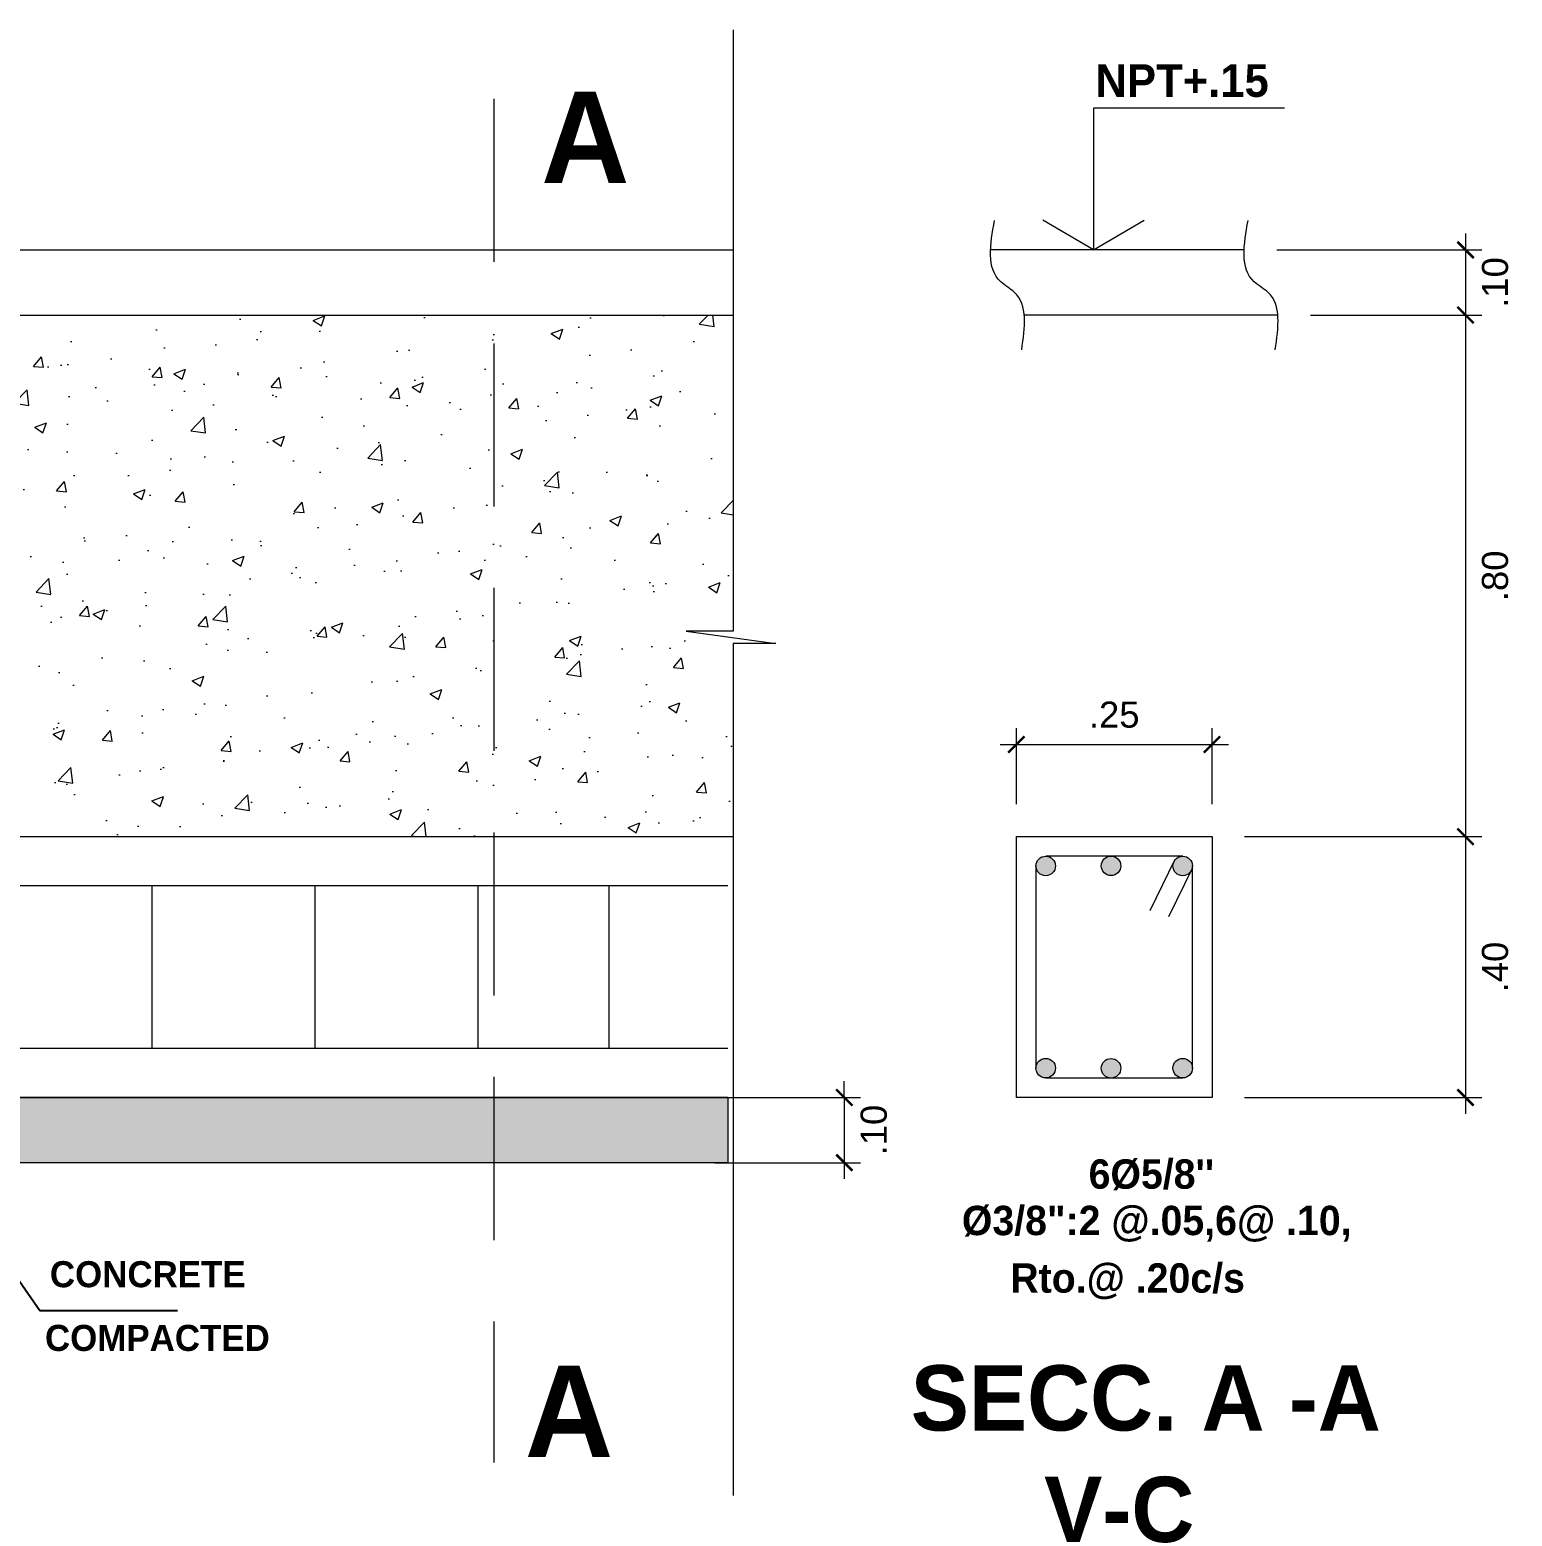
# Model space of a CAD drawing. Header units: millimetres. Extents: x -59 to 123, y 54 to 155.
# Drawn here: x 66.583 to 71.13, y 109.608 to 114.167 of the extents above; entities that cross this region are included whole.
import ezdxf

# ---------------------------------------------------------------- set-up
doc = ezdxf.new("R2010")
doc.units = ezdxf.units.MM
doc.linetypes.add('CONTINUA', pattern=[0])
doc.linetypes.add('DASHED', pattern=[0.75, 0.5, -0.25])
doc.layers.get('0').update_dxf_attribs({"lineweight": 9})
doc.layers.get('Defpoints').update_dxf_attribs({"lineweight": 0})
for name, color, linetype, lineweight in [('.pluma1', 7, 'Continuous', 9), ('ACERO', 150, 'CONTINUA', 40), ('COTAS', 8, 'Continuous', 5), ('PLUMA 2 NUEVA', 7, 'Continuous', 25), ('TEXTOS', 3, 'Continuous', 0), ('textura', 253, 'Continuous', 0)]:
    doc.layers.add(name, color=color, linetype=linetype, lineweight=lineweight)
doc.styles.add('Henry', font='GOTHICB.TTF')
doc.styles.add('L-80', font='comic.ttf', dxfattribs={"height": 0.1})
doc.styles.add('LUIS', font='arial.ttf')
doc.dimstyles.new('luis', dxfattribs={"dimtxt": 0.08, "dimasz": 0.05, "dimexe": 0.05, "dimexo": 0.1, "dimgap": 0.05, "dimtad": 2, "dimzin": 4, "dimdsep": 46, "dimtxsty": 'LUIS', "dimblk": 'ARCHTICK', "dimcen": 2, "dimdle": 0.05, "dimclrd": 256, "dimclre": 256, "dimclrt": 56, "dimaunit": 1, "dimadec": 0, "dimazin": 0, "dimtfac": 1, "dimtix": 1, "dimtmove": 0, "dimatfit": 3, "dimfxl": 1, "dimlwd": -1, "dimlwe": -1, "dimarcsym": 0})
doc.dimstyles.new('NOTA', dxfattribs={"dimtxt": 0.18, "dimasz": 0.18, "dimexe": 0.08, "dimexo": 0.1, "dimgap": 0.09, "dimtad": 1, "dimtoh": 1, "dimzin": 0, "dimdsep": 46, "dimtxsty": 'L-80', "dimcen": 0.09, "dimdle": 0.1, "dimclrd": 7, "dimclrt": 4, "dimadec": 0, "dimazin": 0, "dimtfac": 1, "dimtofl": 0, "dimtmove": 0, "dimatfit": 3, "dimfxl": 1, "dimtolj": 1, "dimtzin": 0, "dimarcsym": 0})

# ---------------------------------------------------------------- blocks, each defined once
blk = doc.blocks.new('_ArchTick')
at = {"color": 0, "linetype": 'ByBlock', "const_width": 0.15}
blk.add_lwpolyline([(-0.5, -0.5), (0.5, 0.5)], dxfattribs=at)
blk = doc.blocks.new('*D804')
at = {"layer": 'COTAS', "transparency": 16777216}
for p, q in [((69.609, 111.792), (69.609, 112.0248)), ((70.209, 111.792), (70.209, 112.0248)), ((69.559, 111.9748), (70.259, 111.9748))]:
    blk.add_line(p, q, dxfattribs=at)
at = {"layer": 'Defpoints', "color": 0, "transparency": 16777216}
for p in [(70.209, 111.9748), (69.609, 111.692), (70.209, 111.692)]:
    blk.add_point(p, dxfattribs=at)
at = {"layer": 'COTAS', "transparency": 16777216, "xscale": 0.05, "yscale": 0.05, "zscale": 0.05, "rotation": 180}
blk.add_blockref('_ArchTick', (69.609, 111.9748), dxfattribs=at)
at = {"layer": 'COTAS', "transparency": 16777216, "xscale": 0.05, "yscale": 0.05, "zscale": 0.05}
blk.add_blockref('_ArchTick', (70.209, 111.9748), dxfattribs=at)
at = {"layer": 'COTAS', "color": 56, "lineweight": 5, "transparency": 16777216, "insert": (69.909, 112.0656), "char_height": 0.08, "attachment_point": 5, "style": 'LUIS'}
blk.add_mtext('.25', dxfattribs=at)
blk = doc.blocks.new('*D805')
at = {"layer": 'COTAS', "transparency": 16777216}
for p, q in [((70.9863, 111.742), (70.9863, 110.842)), ((70.309, 111.692), (71.0363, 111.692)), ((70.309, 110.892), (71.0363, 110.892))]:
    blk.add_line(p, q, dxfattribs=at)
at = {"layer": 'Defpoints', "color": 0, "transparency": 16777216}
for p in [(70.209, 111.692), (70.209, 110.892), (70.9863, 110.892)]:
    blk.add_point(p, dxfattribs=at)
at = {"layer": 'COTAS', "transparency": 16777216, "xscale": 0.05, "yscale": 0.05, "zscale": 0.05}
for p, rotation in [((70.9863, 111.692), 90), ((70.9863, 110.892), 270)]:
    blk.add_blockref('_ArchTick', p, dxfattribs=dict(at, rotation=rotation))
at = {"layer": 'COTAS', "color": 56, "lineweight": 5, "transparency": 16777216, "insert": (71.0771, 111.292), "char_height": 0.08, "attachment_point": 5, "rotation": 90, "style": 'LUIS'}
blk.add_mtext('.40', dxfattribs=at)
blk = doc.blocks.new('*D806')
at = {"layer": 'COTAS', "transparency": 16777216}
for p, q in [((70.9863, 113.5415), (70.9863, 113.2415)), ((70.4074, 113.4915), (71.0363, 113.4915)), ((70.5107, 113.2915), (71.0363, 113.2915))]:
    blk.add_line(p, q, dxfattribs=at)
at = {"layer": 'Defpoints', "color": 0, "transparency": 16777216}
for p in [(70.3074, 113.4915), (70.4107, 113.2915), (70.9863, 113.2915)]:
    blk.add_point(p, dxfattribs=at)
at = {"layer": 'COTAS', "transparency": 16777216, "xscale": 0.05, "yscale": 0.05, "zscale": 0.05}
for p, rotation in [((70.9863, 113.4915), 90), ((70.9863, 113.2915), 270)]:
    blk.add_blockref('_ArchTick', p, dxfattribs=dict(at, rotation=rotation))
at = {"layer": 'COTAS', "color": 56, "lineweight": 5, "transparency": 16777216, "insert": (71.0771, 113.3915), "char_height": 0.08, "attachment_point": 5, "rotation": 90, "style": 'LUIS'}
blk.add_mtext('.10', dxfattribs=at)
blk = doc.blocks.new('*D807')
at = {"layer": 'COTAS', "transparency": 16777216}
for p, q in [((70.9863, 113.3415), (70.9863, 111.642)), ((70.6107, 113.2915), (71.0363, 113.2915)), ((70.4737, 111.692), (71.0363, 111.692))]:
    blk.add_line(p, q, dxfattribs=at)
at = {"layer": 'Defpoints', "color": 0, "transparency": 16777216}
for p in [(70.5107, 113.2915), (70.3737, 111.692), (70.9863, 111.692)]:
    blk.add_point(p, dxfattribs=at)
at = {"layer": 'COTAS', "transparency": 16777216, "xscale": 0.05, "yscale": 0.05, "zscale": 0.05}
for p, rotation in [((70.9863, 113.2915), 90), ((70.9863, 111.692), 270)]:
    blk.add_blockref('_ArchTick', p, dxfattribs=dict(at, rotation=rotation))
at = {"layer": 'COTAS', "color": 56, "lineweight": 5, "transparency": 16777216, "insert": (71.0771, 112.4918), "char_height": 0.08, "attachment_point": 5, "rotation": 90, "style": 'LUIS'}
blk.add_mtext('.80', dxfattribs=at)
blk = doc.blocks.new('*D808')
at = {"layer": 'COTAS', "transparency": 16777216}
for p, q in [((69.0813, 110.892), (69.0813, 110.942)), ((68.684, 110.892), (69.1313, 110.892)), ((69.0813, 110.892), (69.0813, 110.692)), ((68.684, 110.692), (69.1313, 110.692)), ((69.0813, 110.692), (69.0813, 110.642))]:
    blk.add_line(p, q, dxfattribs=at)
at = {"layer": 'Defpoints', "color": 0, "transparency": 16777216}
for p in [(68.584, 110.892), (68.584, 110.692), (69.0813, 110.692)]:
    blk.add_point(p, dxfattribs=at)
at = {"layer": 'COTAS', "transparency": 16777216, "xscale": 0.05, "yscale": 0.05, "zscale": 0.05}
for p, rotation in [((69.0813, 110.892), 270), ((69.0813, 110.692), 90)]:
    blk.add_blockref('_ArchTick', p, dxfattribs=dict(at, rotation=rotation))
at = {"layer": 'COTAS', "color": 56, "lineweight": 5, "transparency": 16777216, "insert": (69.1721, 110.792), "char_height": 0.08, "attachment_point": 5, "rotation": 90, "style": 'LUIS'}
blk.add_mtext('.10', dxfattribs=at)

msp = doc.modelspace()

# ---------------------------------------------------------------- hatches: boundary and pattern name
at = {"layer": 'ACERO', "lineweight": 5}
for points in [[(69.699, 111.632, 1), (69.699, 111.572, 1)], [(69.699, 111.632, 1), (69.699, 111.572, 1)], [(69.699, 111.632, 1), (69.699, 111.572, 1)], [(69.699, 111.632, 1), (69.699, 111.572, 1)], [(69.699, 111.632, 1), (69.699, 111.572, 1)], [(69.699, 111.632, 1), (69.699, 111.572, 1)], [(69.8992, 111.6324, -1), (69.8992, 111.5724, -1)], [(69.8992, 111.6324, -1), (69.8992, 111.5724, -1)], [(69.8992, 111.6324, -1), (69.8992, 111.5724, -1)], [(69.8992, 111.6324, -1), (69.8992, 111.5724, -1)], [(69.8992, 111.6324, -1), (69.8992, 111.5724, -1)], [(69.8992, 111.6324, -1), (69.8992, 111.5724, -1)], [(70.119, 111.632, -1), (70.119, 111.572, -1)], [(70.119, 111.632, -1), (70.119, 111.572, -1)], [(70.119, 111.632, -1), (70.119, 111.572, -1)], [(70.119, 111.632, -1), (70.119, 111.572, -1)], [(70.119, 111.632, -1), (70.119, 111.572, -1)], [(70.119, 111.632, -1), (70.119, 111.572, -1)], [(69.699, 110.952, -1), (69.699, 111.012, -1)], [(69.699, 110.952, -1), (69.699, 111.012, -1)], [(69.699, 110.952, -1), (69.699, 111.012, -1)], [(69.699, 110.952, -1), (69.699, 111.012, -1)], [(69.699, 110.952, -1), (69.699, 111.012, -1)], [(69.699, 110.952, -1), (69.699, 111.012, -1)], [(69.8992, 110.9516, 1), (69.8992, 111.0116, 1)], [(69.8992, 110.9516, 1), (69.8992, 111.0116, 1)], [(69.8992, 110.9516, 1), (69.8992, 111.0116, 1)], [(69.8992, 110.9516, 1), (69.8992, 111.0116, 1)], [(69.8992, 110.9516, 1), (69.8992, 111.0116, 1)], [(69.8992, 110.9516, 1), (69.8992, 111.0116, 1)], [(70.119, 110.952, 1), (70.119, 111.012, 1)], [(70.119, 110.952, 1), (70.119, 111.012, 1)], [(70.119, 110.952, 1), (70.119, 111.012, 1)], [(70.119, 110.952, 1), (70.119, 111.012, 1)], [(70.119, 110.952, 1), (70.119, 111.012, 1)], [(70.119, 110.952, 1), (70.119, 111.012, 1)]]:
    msp.add_hatch(color=256, dxfattribs=at).paths.add_polyline_path(points)
at = {"layer": 'textura', "lineweight": 5, "ltscale": 0.01}
h = msp.add_hatch(dxfattribs=at)
h.set_pattern_fill('AR-CONC', color=253, scale=0.002, style=0)
h.set_pattern_definition([(50, (63.0095, 111.19202), (0.36437, -0.031878), [0.0381, -0.4191]), (355, (63.0095, 111.192), (-0.070486, 0.382113), [0.03048, -0.33528]), (100.451, (63.03987, 111.18936), (0.293885, 0.350233), [0.03238, -0.35618]), (46.184, (63.0095, 111.2936), (0.542158, -0.084085), [0.05715, -0.62865]), (96.636, (63.0547, 111.2866), (0.47481, 0.49485), [0.04857, -0.53427]), (351.184, (63.0095, 111.2936), (0.47481, 0.49485), [0.04572, -0.50292]), (21, (63.0603, 111.26822), (0.30323, -0.204531), [0.0381, -0.4191]), (326, (63.0603, 111.2682), (0.123604, 0.368376), [0.03048, -0.33528]), (71.4514, (63.08558, 111.25117), (0.426833, 0.163846), [0.03238, -0.35618]), (37.5, (63.00951, 111.19202), (0.0061772, 0.16911), [0, -0.331216, 0, -0.34036, 0, -0.33655]), (7.5, (63.00951, 111.19202), (0.1336393, 0.200361), [0, -0.194056, 0, -0.323596, 0, -0.12827]), (327.5, (62.89623, 111.19202), (0.2711812, -0.0114575), [0, -0.127, 0, -0.39624, 0, -0.52578]), (317.5, (62.84543, 111.19202), (0.296258, 0.050853), [0, -0.1651, 0, -0.263144, 0, -0.37338])])
h.paths.add_polyline_path([(68.0065, 111.692), (68.0065, 113.2915), (63.0095, 113.2915), (63.0095, 111.692)])
h.paths.add_polyline_path([(68.0065, 111.692), (68.7407, 111.692), (68.7407, 112.3025), (68.5963, 112.3223), (68.7407, 112.3223), (68.7407, 113.2915), (68.0065, 113.2915)])
h.paths.add_polyline_path([(64.1492, 112.6478), (65.6606, 112.6478), (65.6606, 112.8053), (64.1492, 112.8053)], flags=24)
h.paths.add_polyline_path([(63.8355, 112.4699), (66.0847, 112.4699), (66.0847, 112.6275), (63.8355, 112.6275)], flags=24)
h.paths.add_polyline_path([(65.7227, 112.1333), (66.2769, 112.1333), (66.2769, 112.2997), (65.7227, 112.2997)], flags=24)
h.paths.add_polyline_path([(65.4393, 111.7834), (66.2511, 111.7834), (66.2511, 111.9487), (65.4393, 111.9487)], flags=24)
h.paths.add_polyline_path([(65.3176, 111.9542), (66.5732, 111.9542), (66.5732, 112.1207), (65.3176, 112.1207)], flags=24)
at = {"layer": 'textura', "linetype": 'Continuous', "lineweight": 5, "ltscale": 0.01}
h = msp.add_hatch(dxfattribs=at)
h.set_pattern_fill('AR-CONC', color=256, scale=0.001)
h.set_pattern_definition([(50, (-20.45702, 169.54571), (0.18218467, -0.01593909), [0.01905, -0.20955]), (355, (-20.45702, 169.54571), (-0.03524342, 0.19105685), [0.01524, -0.1676406]), (100.45144, (-20.44184, 169.54438), (0.14694125, 0.17511775), [0.01619, -0.17809024]), (46.1842, (-20.45702, 169.59651), (0.27107904, -0.04204233), [0.028575, -0.314325]), (96.63556, (-20.43443, 169.593), (0.23740413, 0.2474261), [0.024285, -0.2671356]), (351.18415, (-20.45702, 169.5965), (0.2374041, 0.2474261), [0.02286, -0.2514597]), (21, (-20.43162, 169.58381), (0.1516144, -0.1022652), [0.01905, -0.20955]), (326, (-20.43162, 169.58381), (0.06180203, 0.18418797), [0.01524, -0.16764]), (71.45144, (-20.41898, 169.57529), (0.21341642, 0.08192277), [0.01619, -0.17808994]), (37.5, (-20.45702, 169.54571), (0.003088603, 0.08455504), [0, -0.165608, 0, -0.17018, 0, -0.168275]), (7.5, (-20.45702, 169.54571), (0.06681966, 0.100180575), [0, -0.097028, 0, -0.161798, 0, -0.064135]), (327.5, (-20.51366, 169.54571), (0.135590595, -0.005728744), [0, -0.0635, 0, -0.19812, 0, -0.26289]), (317.5, (-20.53906, 169.54571), (0.14812918, 0.02542649), [0, -0.08255, 0, -0.131572, 0, -0.18669])])
h.paths.add_polyline_path([(68.0065, 110.892), (63.9595, 110.892), (63.9595, 110.692), (68.0065, 110.692)])
h.paths.add_polyline_path([(68.7243, 110.892), (68.0065, 110.892), (68.0065, 110.692), (68.7243, 110.692)])

# ---------------------------------------------------------------- linework, layer by layer
at = {"layer": '.pluma1', "lineweight": 5}
for points in [[(70.4307, 113.9258), (69.8452, 113.9258), (69.8452, 113.4915)], [(69.8452, 113.4915), (69.6898, 113.583)], [(69.8452, 113.4915), (70.0006, 113.583)]]:
    msp.add_lwpolyline(points, dxfattribs=at)
at = {"layer": 'ACERO', "lineweight": 5}
for p, q in [((70.0947, 111.6222), (70.0179, 111.4648)), ((70.1486, 111.596), (70.0754, 111.4458))]:
    msp.add_line(p, q, dxfattribs=at)
for points in [[(70.119, 111.632), (69.699, 111.632)], [(69.669, 111.602), (69.669, 110.982)], [(70.149, 110.982), (70.149, 111.602)], [(62.6593, 111.0155), (62.6593, 111.542), (68.7243, 111.542)], [(68.7243, 111.042), (62.772, 111.042), (62.772, 111.4898)], [(69.699, 110.952), (70.119, 110.952)]]:
    msp.add_lwpolyline(points, dxfattribs=at)
for centre in [(69.699, 111.602), (69.699, 111.602), (69.699, 111.602), (69.699, 111.602), (69.699, 111.602), (69.699, 111.602), (69.8992, 111.6024), (69.8992, 111.6024), (69.8992, 111.6024), (69.8992, 111.6024), (69.8992, 111.6024), (69.8992, 111.6024), (70.119, 111.602), (70.119, 111.602), (70.119, 111.602), (70.119, 111.602), (70.119, 111.602), (70.119, 111.602), (69.699, 110.982), (69.699, 110.982), (69.699, 110.982), (69.699, 110.982), (69.699, 110.982), (69.699, 110.982), (69.8992, 110.9816), (69.8992, 110.9816), (69.8992, 110.9816), (69.8992, 110.9816), (69.8992, 110.9816), (69.8992, 110.9816), (70.119, 110.982), (70.119, 110.982), (70.119, 110.982), (70.119, 110.982), (70.119, 110.982), (70.119, 110.982)]:
    msp.add_circle(centre, 0.03, dxfattribs=at)
at = {"layer": 'COTAS', "lineweight": 5}
msp.add_lwpolyline([(68.7407, 114.1666), (68.7407, 112.3223), (68.5963, 112.3223), (68.8713, 112.2845), (68.7407, 112.2845), (68.7407, 109.6718)], dxfattribs=at)
at = {"layer": 'PLUMA 2 NUEVA', "linetype": 'CONTINUA', "lineweight": 5}
for p, q in [((63.0095, 111.692), (68.7407, 111.692)), ((68.7243, 110.892), (65.0595, 110.892))]:
    msp.add_line(p, q, dxfattribs=at)
at = {"layer": 'PLUMA 2 NUEVA', "linetype": 'DASHED', "lineweight": 5}
msp.add_lwpolyline([(68.0065, 113.9548), (68.0065, 109.7726)], dxfattribs=at)
at = {"layer": 'PLUMA 2 NUEVA', "linetype": 'CONTINUA', "lineweight": 5}
for points in [[(63.0095, 113.4915), (68.7407, 113.4915)], [(70.3074, 113.4915), (69.53, 113.4915)], [(63.0095, 113.2915), (68.7407, 113.2915)], [(70.4107, 113.2915), (69.6333, 113.2915)], [(66.9575, 111.542), (66.9575, 111.042)], [(67.4575, 111.542), (67.4575, 111.042)], [(67.9575, 111.542), (67.9575, 111.042)], [(68.3595, 111.542), (68.3595, 111.042)]]:
    msp.add_lwpolyline(points, dxfattribs=at)
msp.add_lwpolyline([(69.609, 111.692), (70.209, 111.692), (70.209, 110.892), (69.609, 110.892)], close=True, dxfattribs=at)
at = {"layer": 'PLUMA 2 NUEVA', "linetype": 'Continuous', "lineweight": 5, "ltscale": 0.01}
msp.add_lwpolyline([(68.7243, 110.692), (63.9595, 110.692), (63.9595, 110.892), (68.7243, 110.892)], close=True, dxfattribs=at)
at = {"layer": 'PLUMA 2 NUEVA', "linetype": 'CONTINUA', "lineweight": 5}
for points in [[(69.6253, 113.1853), (69.6034, 113.3611), (69.5611, 113.3933), (69.5419, 113.5817)], [(70.4028, 113.1853), (70.3808, 113.3611), (70.3385, 113.3933), (70.3194, 113.5817)]]:
    msp.add_spline(points, degree=3, dxfattribs=at)

# ---------------------------------------------------------------- texts
at = {"layer": 'TEXTOS', "lineweight": 5, "style": 'Henry'}
for s, height, p in [('NPT+.15', 0.1, (69.8515, 113.9607)), ('CONCRETE', 0.08, (66.6452, 110.31)), ('COMPACTED', 0.08, (66.6302, 110.1146))]:
    msp.add_text(s, height=height, dxfattribs=at).set_placement(p)
at = {"layer": 'TEXTOS', "linetype": 'Continuous', "lineweight": 5, "style": 'Henry'}
for s, height, p in [('A', 0.28, (68.1518, 113.6966)), ('A', 0.28, (68.102, 109.7898)), ('SECC. A -A', 0.2, (69.2852, 109.8706)), ('V-C', 0.2, (69.6942, 109.5287))]:
    msp.add_text(s, height=height, dxfattribs=at).set_placement(p)
at = {"layer": 'TEXTOS', "lineweight": 5, "ltscale": 0.2, "style": 'Henry'}
for s, p in [("6%%C5/8''  ", (69.8305, 110.6122)), ('%%C3/8":2 @.05,6@ .10,', (69.4419, 110.4698)), (' Rto.@ .20c/s', (69.557, 110.2934))]:
    msp.add_text(s, height=0.09, rotation=360, dxfattribs=at).set_placement(p)

# ---------------------------------------------------------------- dimensions: what is measured, and where the dimension line sits
at = {"layer": 'COTAS', "lineweight": 5}
dim = msp.add_linear_dim(base=(70.9863, 113.2915), p1=(70.3074, 113.4915), p2=(70.4107, 113.2915), angle=90, dimstyle='luis', override={"dimlfac": 0.5}, dxfattribs=at)
dim.commit()
dim.dimension.update_dxf_attribs({"geometry": '*D806', "text_midpoint": (70.9863, 113.3915), "dimtype": 160})
for base, p1, p2, picture, middle in [((70.9863, 111.692), (70.5107, 113.2915), (70.3737, 111.692), '*D807', (71.0771, 112.4918)), ((70.9863, 110.892), (70.209, 111.692), (70.209, 110.892), '*D805', (71.0771, 111.292)), ((69.0813, 110.692), (68.584, 110.892), (68.584, 110.692), '*D808', (69.1721, 110.792))]:
    dim = msp.add_linear_dim(base=base, p1=p1, p2=p2, angle=90, dimstyle='luis', override={"dimlfac": 0.5}, dxfattribs=at)
    dim.commit()
    dim.dimension.update_dxf_attribs({"geometry": picture, "text_midpoint": middle})
dim = msp.add_linear_dim(base=(70.209, 111.9748), p1=(69.609, 111.692), p2=(70.209, 111.692), text='.25', dimstyle='luis', override={"dimlfac": 0.5}, dxfattribs=at)
dim.commit()
dim.dimension.update_dxf_attribs({"geometry": '*D804', "text_midpoint": (69.909, 111.9748), "dimtype": 160})

# ---------------------------------------------------------------- leaders
at = {"layer": '.pluma1', "lineweight": 5}
msp.add_leader([(66.2086, 110.8233), (66.6142, 110.2384), (67.0365, 110.2384)], dimstyle='NOTA', override={"dimasz": 0.1, "dimclrd": 256}, dxfattribs=at)

doc.saveas('drawing.dxf')
